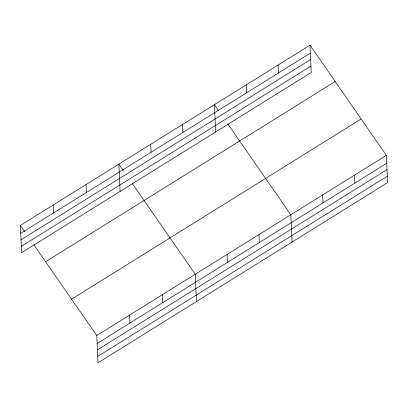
<?xml version="1.0" encoding="UTF-8"?>
<svg xmlns="http://www.w3.org/2000/svg" width="408" height="408" viewBox="0 0 408 408"><rect width="100%" height="100%" fill="white"/><g stroke="black" fill="none" stroke-linecap="round" stroke-linejoin="round"><path stroke-width="0.61" d="M309.988 45.186L311.228 72.471L21.639 252.695L20.4 225.41L309.988 45.186L386.361 155.305L387.6 182.59L98.012 362.814L96.773 335.529L33.721 244.616M20.762 233.356L310.35 53.137M21.053 239.736L310.641 59.517M21.349 246.31L310.937 66.091M45.604 261.747L335.192 81.529M71.568 299.186L361.156 118.968M96.773 335.529L386.361 155.305M97.135 343.475L386.723 163.256M97.425 349.855L387.014 169.636M97.721 356.429L387.309 176.21M218.387 110.369L214.424 104.662L215.664 131.947M227.746 123.869L290.797 214.781L292.036 242.066M123.18 170.36L118.861 164.133L120.1 191.418M132.182 183.34L195.233 274.252L196.472 301.538M20.4 225.41L24.72 231.637M354.506 175.129L354.868 183.08M322.651 194.953L323.014 202.904M278.134 65.01L278.496 72.961M258.942 234.605L259.304 242.551M246.279 84.838L246.641 92.784M227.088 254.429L227.45 262.375M182.57 124.486L182.932 132.432M162.415 294.678L162.772 302.624M150.715 144.31L151.077 152.255M129.591 315.103L129.953 323.049M86.042 184.559L86.399 192.505M53.218 204.984L53.581 212.93"/></g></svg>
